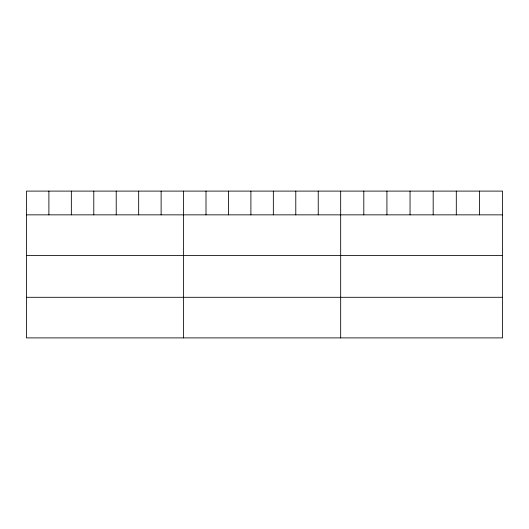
<?xml version="1.0" encoding="UTF-8"?>
<svg xmlns="http://www.w3.org/2000/svg" width="529" height="529" viewBox="0 0 529 529"><rect width="100%" height="100%" fill="white"/><g stroke="black" fill="none" stroke-linecap="round" stroke-linejoin="round"><path stroke-width="0.79" d="M502.55 214.853L502.55 337.899L26.45 337.899L26.45 191.101L502.55 191.101L502.55 214.853L26.45 214.853M26.45 255.461L502.55 255.461M26.45 297.298L502.55 297.298M479.426 191.101L479.426 214.853M456.302 191.101L456.302 214.853M433.178 191.101L433.178 214.853M410.048 191.101L410.048 214.853M386.924 191.101L386.924 214.853M363.8 191.101L363.8 214.853M340.676 191.101L340.676 337.899M318.233 191.101L318.233 214.853M295.784 191.101L295.784 214.853M273.341 191.101L273.341 214.853M250.898 191.101L250.898 214.853M228.455 191.101L228.455 214.853M206.006 191.101L206.006 214.853M183.563 191.101L183.563 337.899M161.12 191.101L161.12 214.853M138.671 191.101L138.671 214.853M116.228 191.101L116.228 214.853M93.785 191.101L93.785 214.853M71.342 191.101L71.342 214.853M48.893 191.101L48.893 214.853"/></g></svg>
